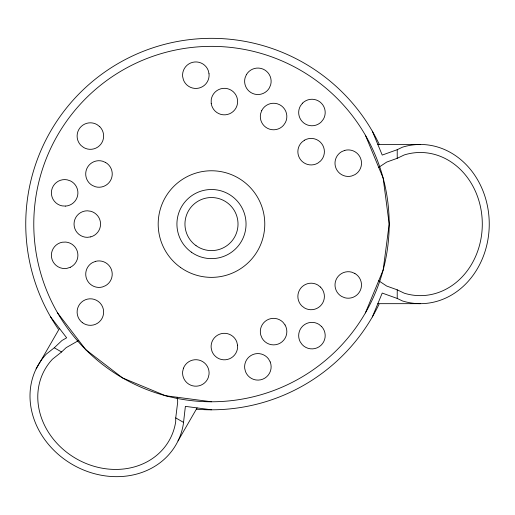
<?xml version="1.0" encoding="UTF-8"?>
<svg xmlns="http://www.w3.org/2000/svg" width="515" height="515" viewBox="0 0 515 515"><rect width="100%" height="100%" fill="white"/><g stroke="black" fill="none" stroke-linecap="round" stroke-linejoin="round"><path stroke-width="0.77" d="M177.154 397.258L177.72 401.842L175.737 417.897L175.699 421.759A71.572 61.987 30 0 1 79.986 460.713A71.572 61.987 30 0 1 52.472 359.193L61.568 351.983L66.126 347.67L78.724 340.466M211.485 409.805L185.381 406.367L183.398 423.652A79.6 68.939 30 0 1 76.947 466.97A79.6 68.939 30 0 1 46.344 354.062L54.281 347.78L61.967 340.499L66.654 337.814L50.631 316.937M365.386 312.92L383.141 270.06L389.192 224.07L383.141 178.074L365.386 135.213M372.339 316.937L382.227 293.067L397.226 298.449L402.473 300.96A79.6 68.939 90 0 0 489.25 224.07A79.6 68.939 90 0 0 402.473 147.181L397.226 149.691L382.227 155.067L372.339 131.203M36.134 368.894L59.476 328.461M178.016 440.937L197.084 407.906M378.712 167.381L386.688 162.083L397.226 158.305L404.269 154.931A71.572 61.987 -90 0 1 482.298 224.07A71.572 61.987 -90 0 1 404.269 293.202L397.226 289.829L386.688 286.05L378.712 280.752M377.836 144.464L420.311 144.464M377.836 303.67L420.311 303.67M211.485 401.777L165.495 395.72L122.634 377.965L85.831 349.724L57.59 312.92M54.281 347.78L61.568 351.983M175.737 417.897L183.411 422.326M397.226 149.691L397.226 158.305M397.226 289.829L397.226 298.449M379.008 304.288A185.735 185.735 0 0 1 196.402 409.193M58.253 329.034A185.735 185.735 0 0 1 118.965 63.017A185.735 185.735 0 0 1 379.349 144.567M183.469 368.161L182.651 371.527A13.268 13.268 0 0 0 208.208 377.746L209.026 374.379A13.268 13.268 0 0 0 183.469 368.161M261.736 110.545L260.59 113.809A13.268 13.268 0 0 0 283.469 125.364L285.419 122.506A13.268 13.268 0 0 0 279.561 104.68A13.268 13.268 0 0 0 261.736 110.545M246.389 74.669L245.063 77.868A13.268 13.268 0 0 0 269.364 87.93L270.69 84.73A13.268 13.268 0 0 0 246.389 74.669M302.556 103.129L300.445 105.878A13.268 13.268 0 0 0 321.315 121.894L323.426 119.145A13.268 13.268 0 0 0 302.556 103.129M304.494 140.183L301.745 142.294A13.268 13.268 0 0 0 317.761 163.165L320.51 161.053A13.268 13.268 0 0 0 304.494 140.183M344.818 150.361L341.619 151.687A13.268 13.268 0 0 0 351.681 175.995L354.88 174.669A13.268 13.268 0 0 0 344.818 150.361M95.539 261.35L92.34 262.676A13.268 13.268 0 0 0 102.408 286.977L105.607 285.651A13.268 13.268 0 0 0 95.539 261.35M70.278 267.291L66.976 268.341A13.268 13.268 0 0 1 51.59 257.603A13.268 13.268 0 0 1 62.328 242.217L65.785 242.063A13.268 13.268 0 0 1 70.278 267.291M90.737 236.881L87.305 237.338A13.268 13.268 0 0 1 74.038 224.07A13.268 13.268 0 0 1 87.305 210.802L90.737 211.253A13.268 13.268 0 0 1 90.737 236.881M65.521 206.097L62.064 205.871A13.268 13.268 0 0 1 51.642 190.267A13.268 13.268 0 0 1 67.24 179.844L70.516 180.958A13.268 13.268 0 0 1 65.521 206.097M105.607 162.483L102.408 161.156A13.268 13.268 0 0 0 92.34 185.464L95.539 186.791A13.268 13.268 0 0 0 105.607 162.483M354.88 273.471L351.681 272.145A13.268 13.268 0 0 0 341.619 296.447L344.818 297.773A13.268 13.268 0 0 0 354.88 273.471M320.51 287.08L317.761 284.969A13.268 13.268 0 0 0 301.745 305.839L304.494 307.951A13.268 13.268 0 0 0 320.51 287.08M99.756 126.69L97.007 124.585A13.268 13.268 0 0 0 80.99 145.455L83.739 147.56A13.268 13.268 0 0 0 99.756 126.69M321.675 326.619L319.01 324.405A13.268 13.268 0 0 0 300.194 341.806L302.196 344.632A13.268 13.268 0 0 0 320.942 345.365A13.268 13.268 0 0 0 321.675 326.619M285.065 324.978L282.96 322.229A13.268 13.268 0 0 0 260.764 335.046L262.09 338.246A13.268 13.268 0 0 0 280.212 343.106A13.268 13.268 0 0 0 285.065 324.978M270.208 361.955L268.527 358.929A13.268 13.268 0 0 0 244.696 368.36L245.539 371.721A13.268 13.268 0 0 0 262.759 379.175A13.268 13.268 0 0 0 270.208 361.955M209.032 73.8L208.221 70.426A13.268 13.268 0 0 0 182.645 76.568L183.449 79.934A13.268 13.268 0 0 0 209.032 73.8M237.557 345.166L236.746 341.799A13.268 13.268 0 0 0 211.169 347.94L211.974 351.307A13.268 13.268 0 0 0 237.557 345.166M211.208 103.315L211.208 99.852A13.268 13.268 0 0 1 231.486 90.389A13.268 13.268 0 0 1 231.486 112.772A13.268 13.268 0 0 1 211.208 103.315M180.437 267.388A53.296 53.296 0 0 0 264.523 229.297A53.296 53.296 0 0 0 189.494 175.518A53.296 53.296 0 0 0 180.437 267.388M85.831 349.724A177.707 177.707 0 0 0 383.141 270.06A177.707 177.707 0 0 0 165.495 52.414A177.707 177.707 0 0 0 85.831 349.724M196.028 245.636A26.535 26.535 0 0 0 237.891 226.671A26.535 26.535 0 0 0 200.541 199.897A26.535 26.535 0 0 0 196.028 245.636M82.297 322.59A13.268 13.268 0 0 0 103.528 313.796A13.268 13.268 0 0 0 85.297 299.807A13.268 13.268 0 0 0 82.297 322.59M191.355 252.163A34.563 34.563 0 0 0 245.88 227.456A34.563 34.563 0 0 0 197.226 192.584A34.563 34.563 0 0 0 191.355 252.163"/></g></svg>
